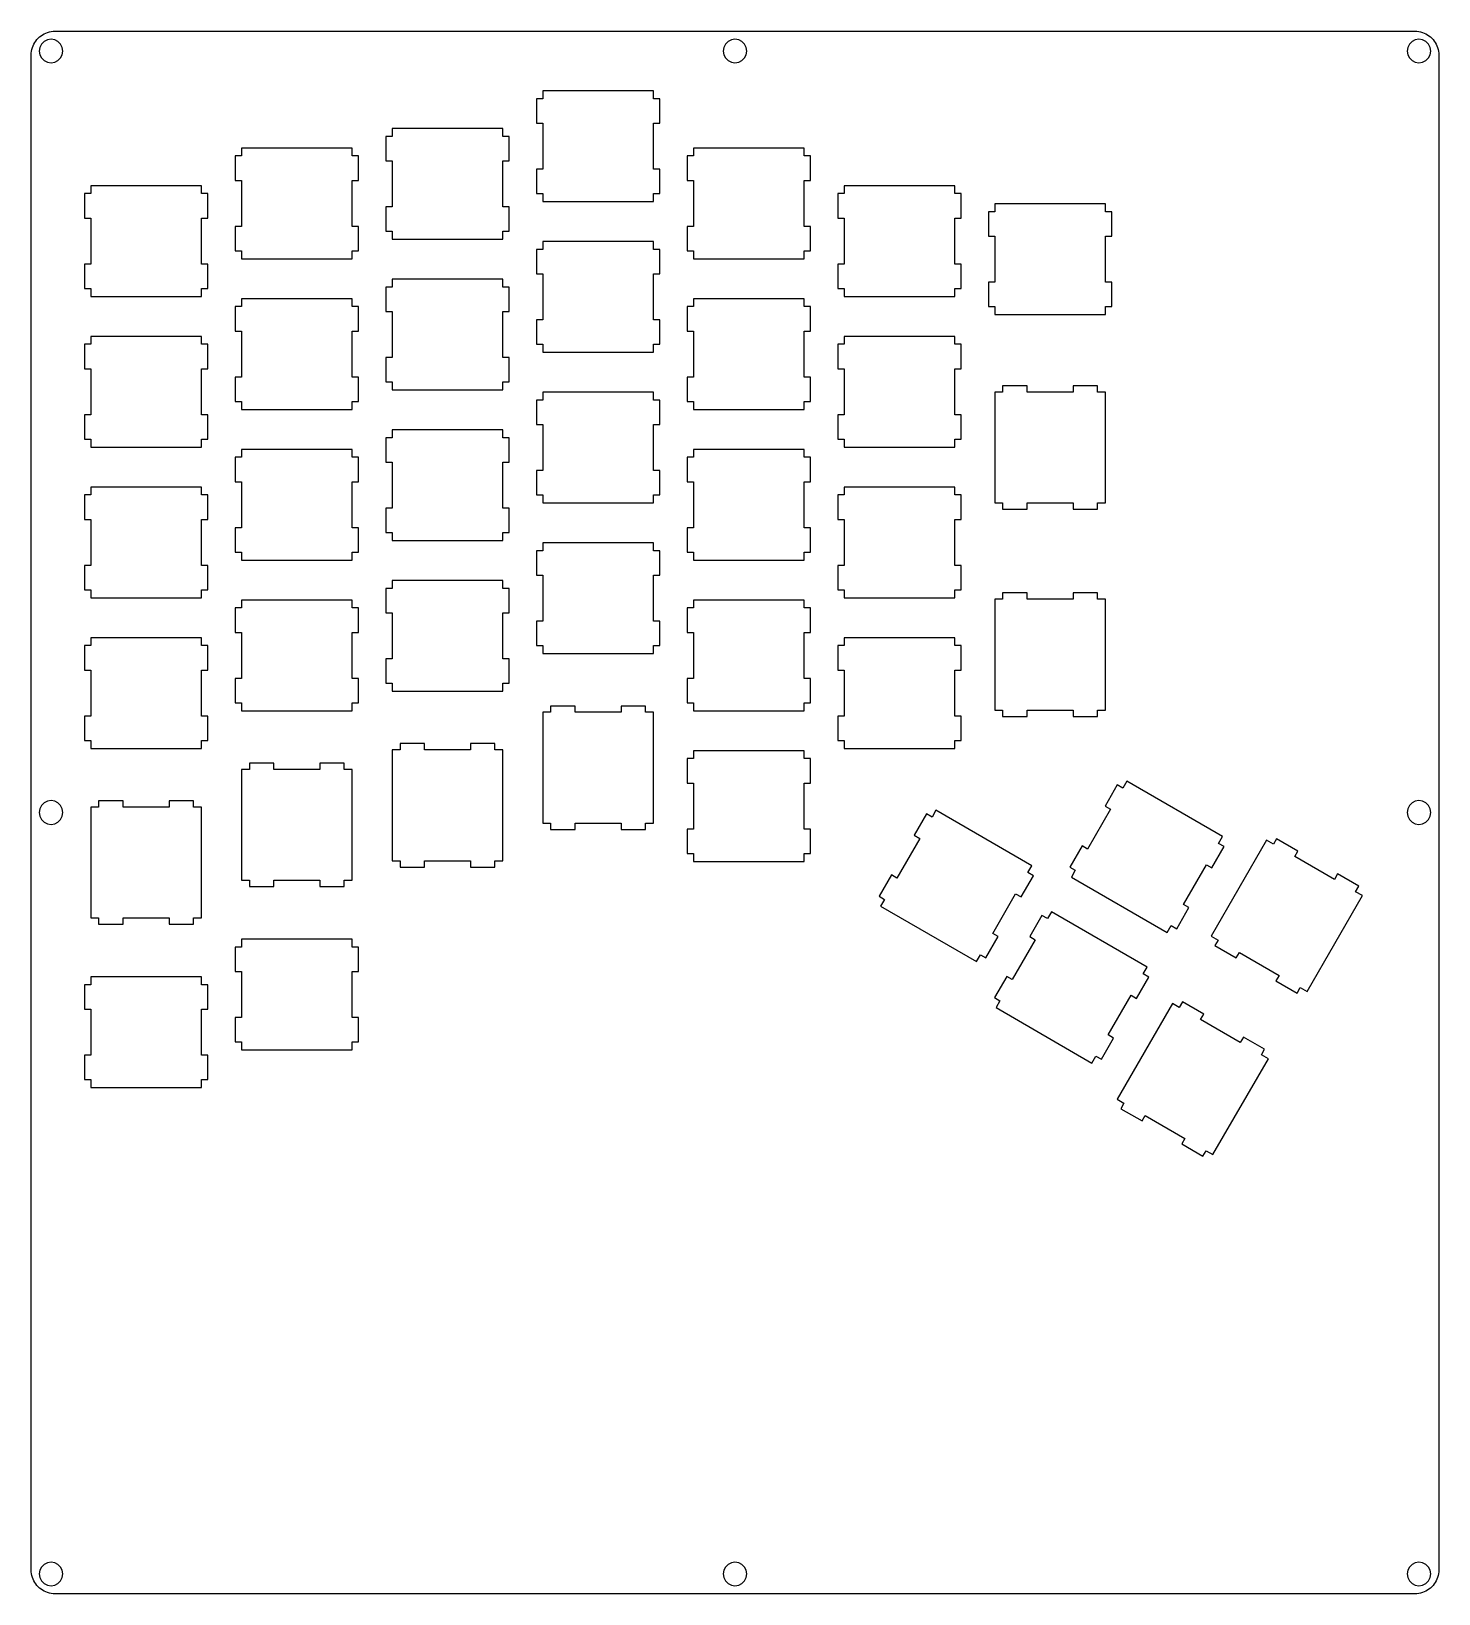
# Model space of a CAD drawing. Extents: x 0 to 178, y 0 to 198.
import ezdxf

# ---------------------------------------------------------------- set-up
doc = ezdxf.new("R2010")
doc.units = 0
doc.layers.get('0').update_dxf_attribs({"linetype": 'CONTINUOUS'})

msp = doc.modelspace()

# ---------------------------------------------------------------- linework, layer by layer
at = {"color": 0}
for p, q in [((2.16628, 197.477), (2.39365, 197.542)), ((2.39365, 197.542), (2.62516, 197.587)), ((2.62516, 197.587), (2.85943, 197.615)), ((2.85943, 197.615), (3.09507, 197.624)), ((3.09507, 197.624), (175.062, 197.623)), ((175.062, 197.623), (175.297, 197.615)), ((175.297, 197.615), (175.532, 197.587)), ((175.532, 197.587), (175.763, 197.542)), ((175.763, 197.542), (175.989, 197.477)), ((0.241157, 195.552), (0.322461, 195.772)), ((0.322461, 195.772), (0.420303, 195.986)), ((0.420303, 195.986), (0.537436, 196.191)), ((0.537436, 196.191), (0.666972, 196.388)), ((0.666972, 196.388), (0.813043, 196.573)), ((0.813043, 196.573), (0.972894, 196.745)), ((0.972894, 196.745), (1.14515, 196.905)), ((1.1672, 195.588), (1.09416, 195.125)), ((1.14515, 196.905), (1.33119, 197.051)), ((1.38079, 196.007), (1.1672, 195.588)), ((1.33119, 197.051), (1.52687, 197.182)), ((1.7129, 196.337), (1.38079, 196.007)), ((1.52687, 197.182), (1.7322, 197.299)), ((2.13045, 196.551), (1.7129, 196.337)), ((1.7322, 197.299), (1.94579, 197.396)), ((1.94579, 197.396), (2.16628, 197.477)), ((2.59485, 196.624), (2.13045, 196.551)), ((3.05787, 196.551), (2.59485, 196.624)), ((3.47541, 196.337), (3.05787, 196.551)), ((3.80753, 196.007), (3.47541, 196.337)), ((4.0211, 195.588), (3.80753, 196.007)), ((4.09416, 195.125), (4.0211, 195.588)), ((87.6515, 195.588), (87.5771, 195.125)), ((87.8649, 196.007), (87.6515, 195.588)), ((88.1973, 196.337), (87.8649, 196.007)), ((88.6146, 196.551), (88.1973, 196.337)), ((89.0778, 196.624), (88.6146, 196.551)), ((89.5421, 196.551), (89.0778, 196.624)), ((89.9597, 196.337), (89.5421, 196.551)), ((90.2917, 196.007), (89.9597, 196.337)), ((90.5055, 195.588), (90.2917, 196.007)), ((90.5771, 195.125), (90.5055, 195.588)), ((174.136, 195.588), (174.061, 195.125)), ((174.349, 196.007), (174.136, 195.588)), ((174.68, 196.337), (174.349, 196.007)), ((175.099, 196.551), (174.68, 196.337)), ((175.562, 196.624), (175.099, 196.551)), ((176.025, 196.551), (175.562, 196.624)), ((175.989, 197.477), (176.211, 197.396)), ((176.444, 196.337), (176.025, 196.551)), ((176.211, 197.396), (176.423, 197.299)), ((176.423, 197.299), (176.63, 197.182)), ((176.776, 196.007), (176.444, 196.337)), ((176.63, 197.182), (176.826, 197.051)), ((176.988, 195.588), (176.776, 196.007)), ((176.826, 197.051), (177.01, 196.905)), ((177.061, 195.125), (176.988, 195.588)), ((177.01, 196.905), (177.184, 196.745)), ((177.184, 196.745), (177.344, 196.573)), ((177.344, 196.573), (177.49, 196.388)), ((177.49, 196.388), (177.619, 196.191)), ((177.619, 196.191), (177.735, 195.986)), ((177.735, 195.986), (177.833, 195.772)), ((177.833, 195.772), (177.916, 195.552)), ((0.093707, 3.08267), (0.095085, 194.624)), ((0.095085, 194.624), (0.103353, 194.86)), ((0.103353, 194.86), (0.130914, 195.094)), ((0.130914, 195.094), (0.176389, 195.325)), ((0.176389, 195.325), (0.241157, 195.552)), ((1.09416, 195.125), (1.1672, 194.66)), ((1.1672, 194.66), (1.38079, 194.243)), ((1.38079, 194.243), (1.7129, 193.911)), ((1.7129, 193.911), (2.13045, 193.698)), ((2.13045, 193.698), (2.59485, 193.625)), ((2.59485, 193.625), (3.05787, 193.698)), ((3.05787, 193.698), (3.47541, 193.911)), ((3.47541, 193.911), (3.80753, 194.243)), ((3.80753, 194.243), (4.0211, 194.66)), ((4.0211, 194.66), (4.09416, 195.125)), ((87.5771, 195.125), (87.6515, 194.66)), ((87.6515, 194.66), (87.8649, 194.243)), ((87.8649, 194.243), (88.1973, 193.911)), ((88.1973, 193.911), (88.6146, 193.698)), ((88.6146, 193.698), (89.0778, 193.625)), ((89.0778, 193.625), (89.5421, 193.698)), ((89.5421, 193.698), (89.9597, 193.911)), ((89.9597, 193.911), (90.2917, 194.243)), ((90.2917, 194.243), (90.5055, 194.66)), ((90.5055, 194.66), (90.5771, 195.125)), ((174.061, 195.125), (174.136, 194.66)), ((174.136, 194.66), (174.349, 194.243)), ((174.349, 194.243), (174.68, 193.911)), ((174.68, 193.911), (175.099, 193.698)), ((175.099, 193.698), (175.562, 193.625)), ((175.562, 193.625), (176.025, 193.698)), ((176.025, 193.698), (176.444, 193.911)), ((176.444, 193.911), (176.776, 194.243)), ((176.776, 194.243), (176.988, 194.66)), ((176.988, 194.66), (177.061, 195.125)), ((177.916, 195.552), (177.979, 195.325)), ((177.979, 195.325), (178.026, 195.094)), ((178.026, 195.094), (178.052, 194.86)), ((178.052, 194.86), (178.062, 194.624)), ((178.062, 194.624), (178.062, 3.08267)), ((64.7693, 190.099), (64.7693, 189.1)), ((78.77, 190.099), (64.7693, 190.099)), ((78.77, 189.1), (78.77, 190.099)), ((64.7693, 189.1), (63.9699, 189.1)), ((63.9699, 189.1), (63.9699, 185.998)), ((79.5694, 189.1), (78.77, 189.1)), ((79.5694, 185.998), (79.5694, 189.1)), ((63.9699, 185.998), (64.7693, 185.998)), ((64.7693, 185.998), (64.7693, 180.199)), ((78.77, 180.199), (78.77, 185.998)), ((78.77, 185.998), (79.5694, 185.998)), ((45.7193, 184.336), (44.9199, 184.336)), ((44.9199, 184.336), (44.9199, 181.237)), ((45.7193, 185.336), (45.7193, 184.336)), ((59.72, 185.336), (45.7193, 185.336)), ((59.72, 184.336), (59.72, 185.336)), ((60.5194, 184.336), (59.72, 184.336)), ((60.5194, 181.237), (60.5194, 184.336)), ((26.6692, 181.86), (25.8699, 181.86)), ((25.8699, 181.86), (25.8699, 178.759)), ((26.6692, 182.859), (26.6692, 181.86)), ((40.67, 182.859), (26.6692, 182.859)), ((40.67, 181.86), (40.67, 182.859)), ((41.4694, 181.86), (40.67, 181.86)), ((41.4694, 178.759), (41.4694, 181.86)), ((83.8193, 181.86), (83.0199, 181.86)), ((83.0199, 181.86), (83.0199, 178.759)), ((83.8193, 182.859), (83.8193, 181.86)), ((97.82, 182.859), (83.8193, 182.859)), ((97.82, 181.86), (97.82, 182.859)), ((98.6194, 181.86), (97.82, 181.86)), ((98.6194, 178.759), (98.6194, 181.86)), ((44.9199, 181.237), (45.7193, 181.237)), ((45.7193, 181.237), (45.7193, 175.437)), ((59.72, 175.437), (59.72, 181.237)), ((59.72, 181.237), (60.5194, 181.237)), ((64.7693, 180.199), (63.9699, 180.199)), ((63.9699, 180.199), (63.9699, 177.099)), ((79.5694, 180.199), (78.77, 180.199)), ((79.5694, 177.099), (79.5694, 180.199)), ((7.61919, 178.098), (7.61919, 177.097)), ((21.6201, 178.098), (7.61919, 178.098)), ((21.6201, 177.097), (21.6201, 178.098)), ((25.8699, 178.759), (26.6692, 178.759)), ((26.6692, 178.759), (26.6692, 172.96)), ((40.67, 172.96), (40.67, 178.759)), ((40.67, 178.759), (41.4694, 178.759)), ((83.0199, 178.759), (83.8193, 178.759)), ((83.8193, 178.759), (83.8193, 172.96)), ((97.82, 172.96), (97.82, 178.759)), ((97.82, 178.759), (98.6194, 178.759)), ((102.869, 178.098), (102.869, 177.097)), ((116.87, 178.098), (102.869, 178.098)), ((116.87, 177.097), (116.87, 178.098)), ((7.61919, 177.097), (6.81852, 177.097)), ((6.81852, 177.097), (6.81852, 174)), ((22.4193, 177.097), (21.6201, 177.097)), ((22.4193, 174), (22.4193, 177.097)), ((63.9699, 177.099), (64.7693, 177.099)), ((64.7693, 177.099), (64.7693, 176.098)), ((64.7693, 176.098), (78.77, 176.098)), ((78.77, 176.098), (78.77, 177.099)), ((78.77, 177.099), (79.5694, 177.099)), ((102.869, 177.097), (102.07, 177.097)), ((102.07, 177.097), (102.07, 174)), ((117.669, 177.097), (116.87, 177.097)), ((117.669, 174), (117.669, 177.097)), ((6.81852, 174), (7.61919, 174)), ((7.61919, 174), (7.61919, 168.198)), ((21.6201, 168.198), (21.6201, 174)), ((21.6201, 174), (22.4193, 174)), ((45.7193, 175.437), (44.9199, 175.437)), ((44.9199, 175.437), (44.9199, 172.336)), ((60.5194, 175.437), (59.72, 175.437)), ((60.5194, 172.336), (60.5194, 175.437)), ((102.07, 174), (102.869, 174)), ((102.869, 174), (102.869, 168.198)), ((116.87, 168.198), (116.87, 174)), ((116.87, 174), (117.669, 174)), ((121.919, 174.811), (121.12, 174.811)), ((121.12, 174.811), (121.12, 171.712)), ((121.919, 175.811), (121.919, 174.811)), ((135.92, 175.811), (121.919, 175.811)), ((135.92, 174.811), (135.92, 175.811)), ((136.719, 174.811), (135.92, 174.811)), ((136.719, 171.712), (136.719, 174.811)), ((26.6692, 172.96), (25.8699, 172.96)), ((25.8699, 172.96), (25.8699, 169.861)), ((41.4694, 172.96), (40.67, 172.96)), ((41.4694, 169.861), (41.4694, 172.96)), ((44.9199, 172.336), (45.7193, 172.336)), ((45.7193, 172.336), (45.7193, 171.337)), ((59.72, 171.337), (59.72, 172.336)), ((59.72, 172.336), (60.5194, 172.336)), ((83.8193, 172.96), (83.0199, 172.96)), ((83.0199, 172.96), (83.0199, 169.861)), ((98.6194, 172.96), (97.82, 172.96)), ((98.6194, 169.861), (98.6194, 172.96)), ((45.7193, 171.337), (59.72, 171.337)), ((64.7693, 170.048), (63.9699, 170.048)), ((63.9699, 170.048), (63.9699, 166.948)), ((64.7693, 171.049), (64.7693, 170.048)), ((78.77, 171.049), (64.7693, 171.049)), ((78.77, 170.048), (78.77, 171.049)), ((79.5694, 170.048), (78.77, 170.048)), ((79.5694, 166.948), (79.5694, 170.048)), ((121.12, 171.712), (121.919, 171.712)), ((121.919, 171.712), (121.919, 165.912)), ((135.92, 165.912), (135.92, 171.712)), ((135.92, 171.712), (136.719, 171.712)), ((7.61919, 168.198), (6.81852, 168.198)), ((6.81852, 168.198), (6.81852, 165.097)), ((22.4193, 168.198), (21.6201, 168.198)), ((22.4193, 165.097), (22.4193, 168.198)), ((25.8699, 169.861), (26.6692, 169.861)), ((26.6692, 169.861), (26.6692, 168.861)), ((26.6692, 168.861), (40.67, 168.861)), ((40.67, 168.861), (40.67, 169.861)), ((40.67, 169.861), (41.4694, 169.861)), ((83.0199, 169.861), (83.8193, 169.861)), ((83.8193, 169.861), (83.8193, 168.861)), ((83.8193, 168.861), (97.82, 168.861)), ((97.82, 168.861), (97.82, 169.861)), ((97.82, 169.861), (98.6194, 169.861)), ((102.869, 168.198), (102.07, 168.198)), ((102.07, 168.198), (102.07, 165.097)), ((117.669, 168.198), (116.87, 168.198)), ((117.669, 165.097), (117.669, 168.198)), ((45.7193, 166.286), (45.7193, 165.286)), ((59.72, 166.286), (45.7193, 166.286)), ((59.72, 165.286), (59.72, 166.286)), ((63.9699, 166.948), (64.7693, 166.948)), ((64.7693, 166.948), (64.7693, 161.148)), ((78.77, 161.148), (78.77, 166.948)), ((78.77, 166.948), (79.5694, 166.948)), ((6.81852, 165.097), (7.61919, 165.097)), ((7.61919, 165.097), (7.61919, 164.097)), ((7.61919, 164.097), (21.6201, 164.097)), ((21.6201, 164.097), (21.6201, 165.097)), ((21.6201, 165.097), (22.4193, 165.097)), ((45.7193, 165.286), (44.9199, 165.286)), ((44.9199, 165.286), (44.9199, 162.187)), ((60.5194, 165.286), (59.72, 165.286)), ((60.5194, 162.187), (60.5194, 165.286)), ((102.07, 165.097), (102.869, 165.097)), ((102.869, 165.097), (102.869, 164.097)), ((102.869, 164.097), (116.87, 164.097)), ((116.87, 164.097), (116.87, 165.097)), ((116.87, 165.097), (117.669, 165.097)), ((121.919, 165.912), (121.12, 165.912)), ((121.12, 165.912), (121.12, 162.811)), ((136.719, 165.912), (135.92, 165.912)), ((136.719, 162.811), (136.719, 165.912)), ((26.6692, 162.81), (25.8699, 162.81)), ((25.8699, 162.81), (25.8699, 159.709)), ((26.6692, 163.809), (26.6692, 162.81)), ((40.67, 163.809), (26.6692, 163.809)), ((40.67, 162.81), (40.67, 163.809)), ((41.4694, 162.81), (40.67, 162.81)), ((41.4694, 159.709), (41.4694, 162.81)), ((44.9199, 162.187), (45.7193, 162.187)), ((45.7193, 162.187), (45.7193, 156.387)), ((59.72, 156.387), (59.72, 162.187)), ((59.72, 162.187), (60.5194, 162.187)), ((83.8193, 162.81), (83.0199, 162.81)), ((83.0199, 162.81), (83.0199, 159.709)), ((83.8193, 163.809), (83.8193, 162.81)), ((97.82, 163.809), (83.8193, 163.809)), ((97.82, 162.81), (97.82, 163.809)), ((98.6194, 162.81), (97.82, 162.81)), ((98.6194, 159.709), (98.6194, 162.81)), ((121.12, 162.811), (121.919, 162.811)), ((121.919, 162.811), (121.919, 161.812)), ((135.92, 161.812), (135.92, 162.811)), ((135.92, 162.811), (136.719, 162.811)), ((64.7693, 161.148), (63.9699, 161.148)), ((63.9699, 161.148), (63.9699, 158.049)), ((79.5694, 161.148), (78.77, 161.148)), ((79.5694, 158.049), (79.5694, 161.148)), ((121.919, 161.812), (135.92, 161.812)), ((7.61919, 158.047), (6.81852, 158.047)), ((6.81852, 158.047), (6.81852, 154.95)), ((7.61919, 159.048), (7.61919, 158.047)), ((21.6201, 159.048), (7.61919, 159.048)), ((21.6201, 158.047), (21.6201, 159.048)), ((22.4193, 158.047), (21.6201, 158.047)), ((22.4193, 154.95), (22.4193, 158.047)), ((25.8699, 159.709), (26.6692, 159.709)), ((26.6692, 159.709), (26.6692, 153.909)), ((40.67, 153.909), (40.67, 159.709)), ((40.67, 159.709), (41.4694, 159.709)), ((63.9699, 158.049), (64.7693, 158.049)), ((64.7693, 158.049), (64.7693, 157.048)), ((78.77, 157.048), (78.77, 158.049)), ((78.77, 158.049), (79.5694, 158.049)), ((83.0199, 159.709), (83.8193, 159.709)), ((83.8193, 159.709), (83.8193, 153.909)), ((97.82, 153.909), (97.82, 159.709)), ((97.82, 159.709), (98.6194, 159.709)), ((102.869, 158.047), (102.07, 158.047)), ((102.07, 158.047), (102.07, 154.95)), ((102.869, 159.048), (102.869, 158.047)), ((116.87, 159.048), (102.869, 159.048)), ((116.87, 158.047), (116.87, 159.048)), ((117.669, 158.047), (116.87, 158.047)), ((117.669, 154.95), (117.669, 158.047)), ((45.7193, 156.387), (44.9199, 156.387)), ((44.9199, 156.387), (44.9199, 153.286)), ((60.5194, 156.387), (59.72, 156.387)), ((60.5194, 153.286), (60.5194, 156.387)), ((64.7693, 157.048), (78.77, 157.048)), ((6.81852, 154.95), (7.61919, 154.95)), ((7.61919, 154.95), (7.61919, 149.148)), ((21.6201, 149.148), (21.6201, 154.95)), ((21.6201, 154.95), (22.4193, 154.95)), ((102.07, 154.95), (102.869, 154.95)), ((102.869, 154.95), (102.869, 149.148)), ((116.87, 149.148), (116.87, 154.95)), ((116.87, 154.95), (117.669, 154.95)), ((26.6692, 153.909), (25.8699, 153.909)), ((25.8699, 153.909), (25.8699, 150.81)), ((41.4694, 153.909), (40.67, 153.909)), ((41.4694, 150.81), (41.4694, 153.909)), ((44.9199, 153.286), (45.7193, 153.286)), ((45.7193, 153.286), (45.7193, 152.287)), ((45.7193, 152.287), (59.72, 152.287)), ((59.72, 152.287), (59.72, 153.286)), ((59.72, 153.286), (60.5194, 153.286)), ((83.8193, 153.909), (83.0199, 153.909)), ((83.0199, 153.909), (83.0199, 150.81)), ((98.6194, 153.909), (97.82, 153.909)), ((98.6194, 150.81), (98.6194, 153.909)), ((122.92, 152.798), (122.92, 151.999)), ((126.02, 152.798), (122.92, 152.798)), ((126.02, 151.999), (126.02, 152.798)), ((134.92, 152.798), (131.82, 152.798)), ((131.82, 152.798), (131.82, 151.999)), ((134.92, 151.999), (134.92, 152.798)), ((25.8699, 150.81), (26.6692, 150.81)), ((26.6692, 150.81), (26.6692, 149.809)), ((40.67, 149.809), (40.67, 150.81)), ((40.67, 150.81), (41.4694, 150.81)), ((64.7693, 150.998), (63.9699, 150.998)), ((63.9699, 150.998), (63.9699, 147.898)), ((64.7693, 151.999), (64.7693, 150.998)), ((78.77, 151.999), (64.7693, 151.999)), ((78.77, 150.998), (78.77, 151.999)), ((79.5694, 150.998), (78.77, 150.998)), ((79.5694, 147.898), (79.5694, 150.998)), ((83.0199, 150.81), (83.8193, 150.81)), ((83.8193, 150.81), (83.8193, 149.809)), ((97.82, 149.809), (97.82, 150.81)), ((97.82, 150.81), (98.6194, 150.81)), ((122.92, 151.999), (121.919, 151.999)), ((121.919, 151.999), (121.919, 137.998)), ((131.82, 151.999), (126.02, 151.999)), ((135.92, 151.999), (134.92, 151.999)), ((135.92, 137.998), (135.92, 151.999)), ((7.61919, 149.148), (6.81852, 149.148)), ((6.81852, 149.148), (6.81852, 146.047)), ((22.4193, 149.148), (21.6201, 149.148)), ((22.4193, 146.047), (22.4193, 149.148)), ((26.6692, 149.809), (40.67, 149.809)), ((83.8193, 149.809), (97.82, 149.809)), ((102.869, 149.148), (102.07, 149.148)), ((102.07, 149.148), (102.07, 146.047)), ((117.669, 149.148), (116.87, 149.148)), ((117.669, 146.047), (117.669, 149.148)), ((45.7193, 146.236), (44.9199, 146.236)), ((44.9199, 146.236), (44.9199, 143.137)), ((45.7193, 147.236), (45.7193, 146.236)), ((59.72, 147.236), (45.7193, 147.236)), ((59.72, 146.236), (59.72, 147.236)), ((60.5194, 146.236), (59.72, 146.236)), ((60.5194, 143.137), (60.5194, 146.236)), ((63.9699, 147.898), (64.7693, 147.898)), ((64.7693, 147.898), (64.7693, 142.098)), ((78.77, 142.098), (78.77, 147.898)), ((78.77, 147.898), (79.5694, 147.898)), ((6.81852, 146.047), (7.61919, 146.047)), ((7.61919, 146.047), (7.61919, 145.047)), ((7.61919, 145.047), (21.6201, 145.047)), ((21.6201, 145.047), (21.6201, 146.047)), ((21.6201, 146.047), (22.4193, 146.047)), ((26.6692, 144.759), (26.6692, 143.76)), ((40.67, 144.759), (26.6692, 144.759)), ((40.67, 143.76), (40.67, 144.759)), ((83.8193, 144.759), (83.8193, 143.76)), ((97.82, 144.759), (83.8193, 144.759)), ((97.82, 143.76), (97.82, 144.759)), ((102.07, 146.047), (102.869, 146.047)), ((102.869, 146.047), (102.869, 145.047)), ((102.869, 145.047), (116.87, 145.047)), ((116.87, 145.047), (116.87, 146.047)), ((116.87, 146.047), (117.669, 146.047)), ((26.6692, 143.76), (25.8699, 143.76)), ((25.8699, 143.76), (25.8699, 140.659)), ((41.4694, 143.76), (40.67, 143.76)), ((41.4694, 140.659), (41.4694, 143.76)), ((44.9199, 143.137), (45.7193, 143.137)), ((45.7193, 143.137), (45.7193, 137.337)), ((59.72, 137.337), (59.72, 143.137)), ((59.72, 143.137), (60.5194, 143.137)), ((83.8193, 143.76), (83.0199, 143.76)), ((83.0199, 143.76), (83.0199, 140.659)), ((98.6194, 143.76), (97.82, 143.76)), ((98.6194, 140.659), (98.6194, 143.76)), ((25.8699, 140.659), (26.6692, 140.659)), ((26.6692, 140.659), (26.6692, 134.859)), ((40.67, 134.859), (40.67, 140.659)), ((40.67, 140.659), (41.4694, 140.659)), ((64.7693, 142.098), (63.9699, 142.098)), ((63.9699, 142.098), (63.9699, 138.999)), ((79.5694, 142.098), (78.77, 142.098)), ((79.5694, 138.999), (79.5694, 142.098)), ((83.0199, 140.659), (83.8193, 140.659)), ((83.8193, 140.659), (83.8193, 134.859)), ((97.82, 134.859), (97.82, 140.659)), ((97.82, 140.659), (98.6194, 140.659)), ((7.61919, 138.997), (6.81852, 138.997)), ((6.81852, 138.997), (6.81852, 135.9)), ((7.61919, 139.998), (7.61919, 138.997)), ((21.6201, 139.998), (7.61919, 139.998)), ((21.6201, 138.997), (21.6201, 139.998)), ((22.4193, 138.997), (21.6201, 138.997)), ((22.4193, 135.9), (22.4193, 138.997)), ((63.9699, 138.999), (64.7693, 138.999)), ((64.7693, 138.999), (64.7693, 137.998)), ((78.77, 137.998), (78.77, 138.999)), ((78.77, 138.999), (79.5694, 138.999)), ((102.869, 138.997), (102.07, 138.997)), ((102.07, 138.997), (102.07, 135.9)), ((102.869, 139.998), (102.869, 138.997)), ((116.87, 139.998), (102.869, 139.998)), ((116.87, 138.997), (116.87, 139.998)), ((117.669, 138.997), (116.87, 138.997)), ((117.669, 135.9), (117.669, 138.997)), ((45.7193, 137.337), (44.9199, 137.337)), ((44.9199, 137.337), (44.9199, 134.236)), ((60.5194, 137.337), (59.72, 137.337)), ((60.5194, 134.236), (60.5194, 137.337)), ((64.7693, 137.998), (78.77, 137.998)), ((121.919, 137.998), (122.92, 137.998)), ((122.92, 137.998), (122.92, 137.199)), ((122.92, 137.199), (126.02, 137.199)), ((126.02, 137.199), (126.02, 137.998)), ((126.02, 137.998), (131.82, 137.998)), ((131.82, 137.998), (131.82, 137.199)), ((131.82, 137.199), (134.92, 137.199)), ((134.92, 137.199), (134.92, 137.998)), ((134.92, 137.998), (135.92, 137.998)), ((6.81852, 135.9), (7.61919, 135.9)), ((7.61919, 135.9), (7.61919, 130.098)), ((21.6201, 130.098), (21.6201, 135.9)), ((21.6201, 135.9), (22.4193, 135.9)), ((26.6692, 134.859), (25.8699, 134.859)), ((25.8699, 134.859), (25.8699, 131.76)), ((41.4694, 134.859), (40.67, 134.859)), ((41.4694, 131.76), (41.4694, 134.859)), ((83.8193, 134.859), (83.0199, 134.859)), ((83.0199, 134.859), (83.0199, 131.76)), ((98.6194, 134.859), (97.82, 134.859)), ((98.6194, 131.76), (98.6194, 134.859)), ((102.07, 135.9), (102.869, 135.9)), ((102.869, 135.9), (102.869, 130.098)), ((116.87, 130.098), (116.87, 135.9)), ((116.87, 135.9), (117.669, 135.9)), ((44.9199, 134.236), (45.7193, 134.236)), ((45.7193, 134.236), (45.7193, 133.237)), ((45.7193, 133.237), (59.72, 133.237)), ((59.72, 133.237), (59.72, 134.236)), ((59.72, 134.236), (60.5194, 134.236)), ((64.7693, 132.949), (64.7693, 131.948)), ((78.77, 132.949), (64.7693, 132.949)), ((78.77, 131.948), (78.77, 132.949)), ((25.8699, 131.76), (26.6692, 131.76)), ((26.6692, 131.76), (26.6692, 130.759)), ((26.6692, 130.759), (40.67, 130.759)), ((40.67, 130.759), (40.67, 131.76)), ((40.67, 131.76), (41.4694, 131.76)), ((64.7693, 131.948), (63.9699, 131.948)), ((63.9699, 131.948), (63.9699, 128.848)), ((79.5694, 131.948), (78.77, 131.948)), ((79.5694, 128.848), (79.5694, 131.948)), ((83.0199, 131.76), (83.8193, 131.76)), ((83.8193, 131.76), (83.8193, 130.759)), ((83.8193, 130.759), (97.82, 130.759)), ((97.82, 130.759), (97.82, 131.76)), ((97.82, 131.76), (98.6194, 131.76)), ((7.61919, 130.098), (6.81852, 130.098)), ((6.81852, 130.098), (6.81852, 126.997)), ((22.4193, 130.098), (21.6201, 130.098)), ((22.4193, 126.997), (22.4193, 130.098)), ((63.9699, 128.848), (64.7693, 128.848)), ((64.7693, 128.848), (64.7693, 123.048)), ((78.77, 123.048), (78.77, 128.848)), ((78.77, 128.848), (79.5694, 128.848)), ((102.869, 130.098), (102.07, 130.098)), ((102.07, 130.098), (102.07, 126.997)), ((117.669, 130.098), (116.87, 130.098)), ((117.669, 126.997), (117.669, 130.098)), ((6.81852, 126.997), (7.61919, 126.997)), ((7.61919, 126.997), (7.61919, 125.997)), ((21.6201, 125.997), (21.6201, 126.997)), ((21.6201, 126.997), (22.4193, 126.997)), ((45.7193, 127.186), (44.9199, 127.186)), ((44.9199, 127.186), (44.9199, 124.087)), ((45.7193, 128.186), (45.7193, 127.186)), ((59.72, 128.186), (45.7193, 128.186)), ((59.72, 127.186), (59.72, 128.186)), ((60.5194, 127.186), (59.72, 127.186)), ((60.5194, 124.087), (60.5194, 127.186)), ((102.07, 126.997), (102.869, 126.997)), ((102.869, 126.997), (102.869, 125.997)), ((116.87, 125.997), (116.87, 126.997)), ((116.87, 126.997), (117.669, 126.997)), ((122.92, 126.606), (122.92, 125.805)), ((126.02, 126.606), (122.92, 126.606)), ((126.02, 125.805), (126.02, 126.606)), ((134.92, 126.606), (131.82, 126.606)), ((131.82, 126.606), (131.82, 125.805)), ((134.92, 125.805), (134.92, 126.606)), ((7.61919, 125.997), (21.6201, 125.997)), ((26.6692, 124.71), (25.8699, 124.71)), ((25.8699, 124.71), (25.8699, 121.609)), ((26.6692, 125.709), (26.6692, 124.71)), ((40.67, 125.709), (26.6692, 125.709)), ((40.67, 124.71), (40.67, 125.709)), ((41.4694, 124.71), (40.67, 124.71)), ((41.4694, 121.609), (41.4694, 124.71)), ((83.8193, 124.71), (83.0199, 124.71)), ((83.0199, 124.71), (83.0199, 121.609)), ((83.8193, 125.709), (83.8193, 124.71)), ((97.82, 125.709), (83.8193, 125.709)), ((97.82, 124.71), (97.82, 125.709)), ((98.6194, 124.71), (97.82, 124.71)), ((98.6194, 121.609), (98.6194, 124.71)), ((102.869, 125.997), (116.87, 125.997)), ((122.92, 125.805), (121.919, 125.805)), ((121.919, 125.805), (121.919, 111.806)), ((131.82, 125.805), (126.02, 125.805)), ((135.92, 125.805), (134.92, 125.805)), ((135.92, 111.806), (135.92, 125.805)), ((44.9199, 124.087), (45.7193, 124.087)), ((45.7193, 124.087), (45.7193, 118.287)), ((59.72, 118.287), (59.72, 124.087)), ((59.72, 124.087), (60.5194, 124.087)), ((64.7693, 123.048), (63.9699, 123.048)), ((63.9699, 123.048), (63.9699, 119.949)), ((79.5694, 123.048), (78.77, 123.048)), ((79.5694, 119.949), (79.5694, 123.048)), ((7.61919, 120.948), (7.61919, 119.947)), ((21.6201, 120.948), (7.61919, 120.948)), ((21.6201, 119.947), (21.6201, 120.948)), ((25.8699, 121.609), (26.6692, 121.609)), ((26.6692, 121.609), (26.6692, 115.809)), ((40.67, 115.809), (40.67, 121.609)), ((40.67, 121.609), (41.4694, 121.609)), ((83.0199, 121.609), (83.8193, 121.609)), ((83.8193, 121.609), (83.8193, 115.809)), ((97.82, 115.809), (97.82, 121.609)), ((97.82, 121.609), (98.6194, 121.609)), ((102.869, 120.948), (102.869, 119.947)), ((116.87, 120.948), (102.869, 120.948)), ((116.87, 119.947), (116.87, 120.948)), ((7.61919, 119.947), (6.81852, 119.947)), ((6.81852, 119.947), (6.81852, 116.85)), ((22.4193, 119.947), (21.6201, 119.947)), ((22.4193, 116.85), (22.4193, 119.947)), ((63.9699, 119.949), (64.7693, 119.949)), ((64.7693, 119.949), (64.7693, 118.948)), ((64.7693, 118.948), (78.77, 118.948)), ((78.77, 118.948), (78.77, 119.949)), ((78.77, 119.949), (79.5694, 119.949)), ((102.869, 119.947), (102.07, 119.947)), ((102.07, 119.947), (102.07, 116.85)), ((117.669, 119.947), (116.87, 119.947)), ((117.669, 116.85), (117.669, 119.947)), ((6.81852, 116.85), (7.61919, 116.85)), ((7.61919, 116.85), (7.61919, 111.048)), ((21.6201, 111.048), (21.6201, 116.85)), ((21.6201, 116.85), (22.4193, 116.85)), ((45.7193, 118.287), (44.9199, 118.287)), ((44.9199, 118.287), (44.9199, 115.186)), ((60.5194, 118.287), (59.72, 118.287)), ((60.5194, 115.186), (60.5194, 118.287)), ((102.07, 116.85), (102.869, 116.85)), ((102.869, 116.85), (102.869, 111.048)), ((116.87, 111.048), (116.87, 116.85)), ((116.87, 116.85), (117.669, 116.85)), ((26.6692, 115.809), (25.8699, 115.809)), ((25.8699, 115.809), (25.8699, 112.71)), ((41.4694, 115.809), (40.67, 115.809)), ((41.4694, 112.71), (41.4694, 115.809)), ((44.9199, 115.186), (45.7193, 115.186)), ((45.7193, 115.186), (45.7193, 114.187)), ((59.72, 114.187), (59.72, 115.186)), ((59.72, 115.186), (60.5194, 115.186)), ((83.8193, 115.809), (83.0199, 115.809)), ((83.0199, 115.809), (83.0199, 112.71)), ((98.6194, 115.809), (97.82, 115.809)), ((98.6194, 112.71), (98.6194, 115.809)), ((25.8699, 112.71), (26.6692, 112.71)), ((26.6692, 112.71), (26.6692, 111.709)), ((40.67, 111.709), (40.67, 112.71)), ((40.67, 112.71), (41.4694, 112.71)), ((45.7193, 114.187), (59.72, 114.187)), ((83.0199, 112.71), (83.8193, 112.71)), ((83.8193, 112.71), (83.8193, 111.709)), ((97.82, 111.709), (97.82, 112.71)), ((97.82, 112.71), (98.6194, 112.71)), ((7.61919, 111.048), (6.81852, 111.048)), ((6.81852, 111.048), (6.81852, 107.947)), ((22.4193, 111.048), (21.6201, 111.048)), ((22.4193, 107.947), (22.4193, 111.048)), ((26.6692, 111.709), (40.67, 111.709)), ((65.7698, 111.518), (64.7693, 111.518)), ((64.7693, 111.518), (64.7693, 97.5169)), ((65.7698, 112.317), (65.7698, 111.518)), ((68.8703, 112.317), (65.7698, 112.317)), ((68.8703, 111.518), (68.8703, 112.317)), ((74.6704, 111.518), (68.8703, 111.518)), ((77.7695, 112.317), (74.6704, 112.317)), ((74.6704, 112.317), (74.6704, 111.518)), ((77.7695, 111.518), (77.7695, 112.317)), ((78.77, 111.518), (77.7695, 111.518)), ((78.77, 97.5169), (78.77, 111.518)), ((83.8193, 111.709), (97.82, 111.709)), ((102.869, 111.048), (102.07, 111.048)), ((102.07, 111.048), (102.07, 107.947)), ((117.669, 111.048), (116.87, 111.048)), ((117.669, 107.947), (117.669, 111.048)), ((121.919, 111.806), (122.92, 111.806)), ((122.92, 111.806), (122.92, 111.005)), ((122.92, 111.005), (126.02, 111.005)), ((126.02, 111.005), (126.02, 111.806)), ((126.02, 111.806), (131.82, 111.806)), ((131.82, 111.806), (131.82, 111.005)), ((131.82, 111.005), (134.92, 111.005)), ((134.92, 111.005), (134.92, 111.806)), ((134.92, 111.806), (135.92, 111.806)), ((6.81852, 107.947), (7.61919, 107.947)), ((7.61919, 107.947), (7.61919, 106.947)), ((7.61919, 106.947), (21.6201, 106.947)), ((21.6201, 106.947), (21.6201, 107.947)), ((21.6201, 107.947), (22.4193, 107.947)), ((46.7198, 106.755), (45.7193, 106.755)), ((45.7193, 106.755), (45.7193, 92.7559)), ((46.7198, 107.556), (46.7198, 106.755)), ((49.8203, 107.556), (46.7198, 107.556)), ((49.8203, 106.755), (49.8203, 107.556)), ((55.6204, 106.755), (49.8203, 106.755)), ((58.7195, 107.556), (55.6204, 107.556)), ((55.6204, 107.556), (55.6204, 106.755)), ((58.7195, 106.755), (58.7195, 107.556)), ((59.72, 106.755), (58.7195, 106.755)), ((59.72, 92.7559), (59.72, 106.755)), ((102.07, 107.947), (102.869, 107.947)), ((102.869, 107.947), (102.869, 106.947)), ((102.869, 106.947), (116.87, 106.947)), ((116.87, 106.947), (116.87, 107.947)), ((116.87, 107.947), (117.669, 107.947)), ((27.6696, 105.078), (27.6696, 104.279)), ((30.7702, 105.078), (27.6696, 105.078)), ((30.7702, 104.279), (30.7702, 105.078)), ((39.6695, 105.078), (36.5704, 105.078)), ((36.5704, 105.078), (36.5704, 104.279)), ((39.6695, 104.279), (39.6695, 105.078)), ((83.8193, 105.66), (83.0199, 105.66)), ((83.0199, 105.66), (83.0199, 102.559)), ((83.8193, 106.659), (83.8193, 105.66)), ((97.82, 106.659), (83.8193, 106.659)), ((97.82, 105.66), (97.82, 106.659)), ((98.6194, 105.66), (97.82, 105.66)), ((98.6194, 102.559), (98.6194, 105.66)), ((27.6696, 104.279), (26.6692, 104.279)), ((26.6692, 104.279), (26.6692, 90.278)), ((36.5704, 104.279), (30.7702, 104.279)), ((40.67, 104.279), (39.6695, 104.279)), ((40.67, 90.278), (40.67, 104.279)), ((138.609, 102.804), (138.108, 101.939)), ((150.732, 95.8039), (138.609, 102.804)), ((83.0199, 102.559), (83.8193, 102.559)), ((83.8193, 102.559), (83.8193, 96.7588)), ((97.82, 96.7588), (97.82, 102.559)), ((97.82, 102.559), (98.6194, 102.559)), ((137.415, 102.339), (135.866, 99.6541)), ((138.108, 101.939), (137.415, 102.339)), ((1.1672, 99.3165), (1.09416, 98.8536)), ((1.09416, 98.8536), (1.1672, 98.3904)), ((1.38079, 99.7342), (1.1672, 99.3165)), ((1.7129, 100.066), (1.38079, 99.7342)), ((2.13045, 100.28), (1.7129, 100.066)), ((2.59485, 100.353), (2.13045, 100.28)), ((3.05787, 100.28), (2.59485, 100.353)), ((3.47541, 100.066), (3.05787, 100.28)), ((3.80753, 99.7342), (3.47541, 100.066)), ((4.0211, 99.3165), (3.80753, 99.7342)), ((4.09416, 98.8536), (4.0211, 99.3165)), ((4.0211, 98.3904), (4.09416, 98.8536)), ((8.61826, 99.5165), (7.61919, 99.5165)), ((7.61919, 99.5165), (7.61919, 85.5169)), ((8.61826, 100.317), (8.61826, 99.5165)), ((11.7202, 100.317), (8.61826, 100.317)), ((11.7202, 99.5165), (11.7202, 100.317)), ((17.519, 99.5165), (11.7202, 99.5165)), ((20.6196, 100.317), (17.519, 100.317)), ((17.519, 100.317), (17.519, 99.5165)), ((20.6196, 99.5165), (20.6196, 100.317)), ((21.6201, 99.5165), (20.6196, 99.5165)), ((21.6201, 85.5169), (21.6201, 99.5165)), ((114.49, 99.132), (113.991, 98.2652)), ((126.614, 92.1314), (114.49, 99.132)), ((136.558, 99.2547), (133.659, 94.2315)), ((135.866, 99.6541), (136.558, 99.2547)), ((174.136, 99.3165), (174.061, 98.8536)), ((174.061, 98.8536), (174.136, 98.3904)), ((174.349, 99.7342), (174.136, 99.3165)), ((174.68, 100.066), (174.349, 99.7342)), ((175.099, 100.28), (174.68, 100.066)), ((175.562, 100.353), (175.099, 100.28)), ((176.025, 100.28), (175.562, 100.353)), ((176.444, 100.066), (176.025, 100.28)), ((176.776, 99.7342), (176.444, 100.066)), ((176.988, 99.3165), (176.776, 99.7342)), ((177.061, 98.8536), (176.988, 99.3165)), ((176.988, 98.3904), (177.061, 98.8536)), ((1.1672, 98.3904), (1.38079, 97.9717)), ((1.38079, 97.9717), (1.7129, 97.6394)), ((1.7129, 97.6394), (2.13045, 97.4259)), ((2.13045, 97.4259), (2.59485, 97.3529)), ((2.59485, 97.3529), (3.05787, 97.4259)), ((3.05787, 97.4259), (3.47541, 97.6394)), ((3.47541, 97.6394), (3.80753, 97.9717)), ((3.80753, 97.9717), (4.0211, 98.3904)), ((64.7693, 97.5169), (65.7698, 97.5169)), ((65.7698, 97.5169), (65.7698, 96.7176)), ((68.8703, 96.7176), (68.8703, 97.5169)), ((68.8703, 97.5169), (74.6704, 97.5169)), ((74.6704, 97.5169), (74.6704, 96.7176)), ((77.7695, 96.7176), (77.7695, 97.5169)), ((77.7695, 97.5169), (78.77, 97.5169)), ((113.298, 98.6649), (111.748, 95.9803)), ((113.991, 98.2652), (113.298, 98.6649)), ((174.136, 98.3904), (174.349, 97.9717)), ((174.349, 97.9717), (174.68, 97.6394)), ((174.68, 97.6394), (175.099, 97.4259)), ((175.099, 97.4259), (175.562, 97.3529)), ((175.562, 97.3529), (176.025, 97.4259)), ((176.025, 97.4259), (176.444, 97.6394)), ((176.444, 97.6394), (176.776, 97.9717)), ((176.776, 97.9717), (176.988, 98.3904)), ((65.7698, 96.7176), (68.8703, 96.7176)), ((74.6704, 96.7176), (77.7695, 96.7176)), ((83.8193, 96.7588), (83.0199, 96.7588)), ((83.0199, 96.7588), (83.0199, 93.6597)), ((98.6194, 96.7588), (97.82, 96.7588)), ((98.6194, 93.6597), (98.6194, 96.7588)), ((112.441, 95.582), (109.54, 90.5577)), ((111.748, 95.9803), (112.441, 95.582)), ((156.297, 95.341), (149.297, 83.2185)), ((150.232, 94.9385), (150.732, 95.8039)), ((150.925, 94.5388), (150.232, 94.9385)), ((157.163, 94.8408), (156.297, 95.341)), ((157.562, 95.534), (157.163, 94.8408)), ((160.248, 93.9849), (157.562, 95.534)), ((83.0199, 93.6597), (83.8193, 93.6597)), ((83.8193, 93.6597), (83.8193, 92.6592)), ((97.82, 92.6592), (97.82, 93.6597)), ((97.82, 93.6597), (98.6194, 93.6597)), ((132.965, 94.6312), (131.415, 91.9469)), ((133.659, 94.2315), (132.965, 94.6312)), ((149.375, 91.8531), (150.925, 94.5388)), ((159.848, 93.2917), (160.248, 93.9849)), ((164.871, 90.3923), (159.848, 93.2917)), ((45.7193, 92.7559), (46.7198, 92.7559)), ((46.7198, 92.7559), (46.7198, 91.9551)), ((46.7198, 91.9551), (49.8203, 91.9551)), ((49.8203, 91.9551), (49.8203, 92.7559)), ((49.8203, 92.7559), (55.6204, 92.7559)), ((55.6204, 92.7559), (55.6204, 91.9551)), ((55.6204, 91.9551), (58.7195, 91.9551)), ((58.7195, 91.9551), (58.7195, 92.7559)), ((58.7195, 92.7559), (59.72, 92.7559)), ((83.8193, 92.6592), (97.82, 92.6592)), ((108.847, 90.9574), (107.298, 88.2731)), ((109.54, 90.5577), (108.847, 90.9574)), ((126.115, 91.2661), (126.614, 92.1314)), ((126.807, 90.865), (126.115, 91.2661)), ((131.415, 91.9469), (132.108, 91.5458)), ((132.108, 91.5458), (131.608, 90.6805)), ((145.783, 87.2324), (148.683, 92.2528)), ((148.683, 92.2528), (149.375, 91.8531)), ((165.271, 91.0841), (164.871, 90.3923)), ((167.955, 89.5339), (165.271, 91.0841)), ((26.6692, 90.278), (27.6696, 90.278)), ((27.6696, 90.278), (27.6696, 89.4803)), ((27.6696, 89.4803), (30.7702, 89.4803)), ((30.7702, 89.4803), (30.7702, 90.278)), ((30.7702, 90.278), (36.5704, 90.278)), ((36.5704, 90.278), (36.5704, 89.4803)), ((36.5704, 89.4803), (39.6695, 89.4803)), ((39.6695, 89.4803), (39.6695, 90.278)), ((39.6695, 90.278), (40.67, 90.278)), ((125.258, 88.1807), (126.807, 90.865)), ((131.608, 90.6805), (143.732, 83.6799)), ((167.554, 88.8407), (167.955, 89.5339)), ((107.298, 88.2731), (107.991, 87.8734)), ((107.991, 87.8734), (107.491, 87.0081)), ((107.491, 87.0081), (119.615, 80.0075)), ((121.664, 83.5586), (124.565, 88.5804)), ((124.565, 88.5804), (125.258, 88.1807)), ((146.476, 86.8317), (145.783, 87.2324)), ((161.421, 76.218), (168.421, 88.3419)), ((168.421, 88.3419), (167.554, 88.8407)), ((7.61919, 85.5169), (8.61826, 85.5169)), ((8.61826, 85.5169), (8.61826, 84.7178)), ((11.7202, 84.7178), (11.7202, 85.5169)), ((11.7202, 85.5169), (17.519, 85.5169)), ((17.519, 85.5169), (17.519, 84.7178)), ((20.6196, 84.7178), (20.6196, 85.5169)), ((20.6196, 85.5169), (21.6201, 85.5169)), ((127.89, 85.8407), (126.341, 83.1564)), ((128.583, 85.4396), (127.89, 85.8407)), ((129.084, 86.3078), (128.583, 85.4396)), ((141.207, 79.3062), (129.084, 86.3078)), ((144.926, 84.1456), (146.476, 86.8317)), ((8.61826, 84.7178), (11.7202, 84.7178)), ((17.519, 84.7178), (20.6196, 84.7178)), ((120.807, 80.4732), (122.357, 83.1578)), ((122.357, 83.1578), (121.664, 83.5586)), ((126.341, 83.1564), (127.033, 82.7567)), ((143.732, 83.6799), (144.232, 84.5467)), ((144.232, 84.5467), (144.926, 84.1456)), ((149.297, 83.2185), (150.163, 82.7169)), ((26.6692, 81.8473), (25.8699, 81.8473)), ((25.8699, 81.8473), (25.8699, 78.7481)), ((26.6692, 82.8477), (26.6692, 81.8473)), ((40.67, 82.8477), (26.6692, 82.8477)), ((40.67, 81.8473), (40.67, 82.8477)), ((41.4694, 81.8473), (40.67, 81.8473)), ((41.4694, 78.7481), (41.4694, 81.8473)), ((127.033, 82.7567), (124.132, 77.7339)), ((150.163, 82.7169), (149.762, 82.0251)), ((149.762, 82.0251), (152.448, 80.4746)), ((152.448, 80.4746), (152.848, 81.1678)), ((152.848, 81.1678), (157.871, 78.2669)), ((119.615, 80.0075), (120.115, 80.8729)), ((120.115, 80.8729), (120.807, 80.4732)), ((140.707, 78.4419), (141.207, 79.3062)), ((7.61919, 77.0848), (6.81852, 77.0848)), ((6.81852, 77.0848), (6.81852, 73.9842)), ((7.61919, 78.0838), (7.61919, 77.0848)), ((21.6201, 78.0838), (7.61919, 78.0838)), ((21.6201, 77.0848), (21.6201, 78.0838)), ((22.4193, 77.0848), (21.6201, 77.0848)), ((22.4193, 73.9842), (22.4193, 77.0848)), ((25.8699, 78.7481), (26.6692, 78.7481)), ((26.6692, 78.7481), (26.6692, 72.9477)), ((40.67, 72.9477), (40.67, 78.7481)), ((40.67, 78.7481), (41.4694, 78.7481)), ((123.44, 78.1346), (121.89, 75.4489)), ((124.132, 77.7339), (123.44, 78.1346)), ((139.85, 75.3565), (141.4, 78.0411)), ((141.4, 78.0411), (140.707, 78.4419)), ((157.871, 78.2669), (157.471, 77.5751)), ((157.471, 77.5751), (160.154, 76.025)), ((121.89, 75.4489), (122.583, 75.0478)), ((136.258, 70.7334), (139.158, 75.7562)), ((139.158, 75.7562), (139.85, 75.3565)), ((160.154, 76.025), (160.555, 76.7168)), ((160.555, 76.7168), (161.421, 76.218)), ((6.81852, 73.9842), (7.61919, 73.9842)), ((7.61919, 73.9842), (7.61919, 68.1838)), ((21.6201, 68.1838), (21.6201, 73.9842)), ((21.6201, 73.9842), (22.4193, 73.9842)), ((122.583, 75.0478), (122.083, 74.1825)), ((122.083, 74.1825), (134.207, 67.1834)), ((144.391, 74.7201), (137.39, 62.5972)), ((145.256, 74.2199), (144.391, 74.7201)), ((145.657, 74.9141), (145.256, 74.2199)), ((148.34, 73.3626), (145.657, 74.9141)), ((147.941, 72.6694), (148.34, 73.3626)), ((26.6692, 72.9477), (25.8699, 72.9477)), ((25.8699, 72.9477), (25.8699, 69.8472)), ((41.4694, 72.9477), (40.67, 72.9477)), ((41.4694, 69.8472), (41.4694, 72.9477)), ((152.964, 69.7699), (147.941, 72.6694)), ((25.8699, 69.8472), (26.6692, 69.8472)), ((26.6692, 69.8472), (26.6692, 68.8467)), ((40.67, 68.8467), (40.67, 69.8472)), ((40.67, 69.8472), (41.4694, 69.8472)), ((135.401, 67.648), (136.951, 70.3337)), ((136.951, 70.3337), (136.258, 70.7334)), ((153.363, 70.4617), (152.964, 69.7699)), ((156.049, 68.913), (153.363, 70.4617)), ((7.61919, 68.1838), (6.81852, 68.1838)), ((6.81852, 68.1838), (6.81852, 65.0847)), ((22.4193, 68.1838), (21.6201, 68.1838)), ((22.4193, 65.0847), (22.4193, 68.1838)), ((26.6692, 68.8467), (40.67, 68.8467)), ((134.207, 67.1834), (134.707, 68.0501)), ((134.707, 68.0501), (135.401, 67.648)), ((149.514, 55.5957), (156.515, 67.7196)), ((155.649, 68.2198), (156.049, 68.913)), ((156.515, 67.7196), (155.649, 68.2198)), ((6.81852, 65.0847), (7.61919, 65.0847)), ((7.61919, 65.0847), (7.61919, 64.0842)), ((7.61919, 64.0842), (21.6201, 64.0842)), ((21.6201, 64.0842), (21.6201, 65.0847)), ((21.6201, 65.0847), (22.4193, 65.0847)), ((137.39, 62.5972), (138.257, 62.097)), ((138.257, 62.097), (137.856, 61.4027)), ((137.856, 61.4027), (140.541, 59.8523)), ((140.541, 59.8523), (140.94, 60.5455)), ((140.94, 60.5455), (145.963, 57.646)), ((145.963, 57.646), (145.564, 56.9528)), ((145.564, 56.9528), (148.249, 55.4027)), ((148.249, 55.4027), (148.649, 56.0959)), ((148.649, 56.0959), (149.514, 55.5957)), ((2.13045, 4.0101), (1.7129, 3.79649)), ((2.59485, 4.08174), (2.13045, 4.0101)), ((3.05787, 4.0101), (2.59485, 4.08174)), ((3.47541, 3.79649), (3.05787, 4.0101)), ((88.6146, 4.0101), (88.1973, 3.79649)), ((89.0778, 4.08174), (88.6146, 4.0101)), ((89.5421, 4.0101), (89.0778, 4.08174)), ((89.9597, 3.79649), (89.5421, 4.0101)), ((175.099, 4.0101), (174.68, 3.79649)), ((175.562, 4.08174), (175.099, 4.0101)), ((176.025, 4.0101), (175.562, 4.08174)), ((176.444, 3.79649), (176.025, 4.0101)), ((0.103353, 2.84703), (0.093707, 3.08267)), ((0.130914, 2.61276), (0.103353, 2.84703)), ((0.176389, 2.38263), (0.130914, 2.61276)), ((0.241157, 2.15525), (0.176389, 2.38263)), ((0.322461, 1.93477), (0.241157, 2.15525)), ((1.1672, 3.04684), (1.09416, 2.58244)), ((1.09416, 2.58244), (1.1672, 2.11942)), ((1.38079, 3.46439), (1.1672, 3.04684)), ((1.1672, 2.11942), (1.38079, 1.7005)), ((1.7129, 3.79649), (1.38079, 3.46439)), ((3.80753, 3.46439), (3.47541, 3.79649)), ((4.0211, 3.04684), (3.80753, 3.46439)), ((3.80753, 1.7005), (4.0211, 2.11942)), ((4.09416, 2.58244), (4.0211, 3.04684)), ((4.0211, 2.11942), (4.09416, 2.58244)), ((87.6515, 3.04684), (87.5771, 2.58244)), ((87.5771, 2.58244), (87.6515, 2.11942)), ((87.8649, 3.46439), (87.6515, 3.04684)), ((87.6515, 2.11942), (87.8649, 1.7005)), ((88.1973, 3.79649), (87.8649, 3.46439)), ((90.2917, 3.46439), (89.9597, 3.79649)), ((90.5055, 3.04684), (90.2917, 3.46439)), ((90.2917, 1.7005), (90.5055, 2.11942)), ((90.5771, 2.58244), (90.5055, 3.04684)), ((90.5055, 2.11942), (90.5771, 2.58244)), ((174.136, 3.04684), (174.061, 2.58244)), ((174.061, 2.58244), (174.136, 2.11942)), ((174.349, 3.46439), (174.136, 3.04684)), ((174.136, 2.11942), (174.349, 1.7005)), ((174.68, 3.79649), (174.349, 3.46439)), ((176.776, 3.46439), (176.444, 3.79649)), ((176.988, 3.04684), (176.776, 3.46439)), ((176.776, 1.7005), (176.988, 2.11942)), ((177.061, 2.58244), (176.988, 3.04684)), ((176.988, 2.11942), (177.061, 2.58244)), ((177.916, 2.15525), (177.833, 1.93477)), ((177.979, 2.38263), (177.916, 2.15525)), ((178.026, 2.61276), (177.979, 2.38263)), ((178.052, 2.84703), (178.026, 2.61276)), ((178.062, 3.08267), (178.052, 2.84703)), ((0.420303, 1.71979), (0.322461, 1.93477)), ((0.537436, 1.51584), (0.420303, 1.71979)), ((0.666972, 1.31878), (0.537436, 1.51584)), ((0.813043, 1.13412), (0.666972, 1.31878)), ((0.972894, 0.963249), (0.813043, 1.13412)), ((1.14515, 0.802019), (0.972894, 0.963249)), ((1.33119, 0.655948), (1.14515, 0.802019)), ((1.52687, 0.525032), (1.33119, 0.655948)), ((1.38079, 1.7005), (1.7129, 1.36977)), ((1.7322, 0.409279), (1.52687, 0.525032)), ((1.7129, 1.36977), (2.13045, 1.1548)), ((1.94579, 0.310059), (1.7322, 0.409279)), ((2.16628, 0.230132), (1.94579, 0.310059)), ((2.13045, 1.1548), (2.59485, 1.08176)), ((2.39365, 0.165365), (2.16628, 0.230132)), ((2.62516, 0.119889), (2.39365, 0.165365)), ((2.59485, 1.08176), (3.05787, 1.1548)), ((2.85943, 0.090951), (2.62516, 0.119889)), ((3.09507, 0.082682), (2.85943, 0.090951)), ((3.05787, 1.1548), (3.47541, 1.36977)), ((175.062, 0.082682), (3.09507, 0.082682)), ((3.47541, 1.36977), (3.80753, 1.7005)), ((87.8649, 1.7005), (88.1973, 1.36977)), ((88.1973, 1.36977), (88.6146, 1.1548)), ((88.6146, 1.1548), (89.0778, 1.08176)), ((89.0778, 1.08176), (89.5421, 1.1548)), ((89.5421, 1.1548), (89.9597, 1.36977)), ((89.9597, 1.36977), (90.2917, 1.7005)), ((174.349, 1.7005), (174.68, 1.36977)), ((174.68, 1.36977), (175.099, 1.1548)), ((175.297, 0.090951), (175.062, 0.082682)), ((175.099, 1.1548), (175.562, 1.08176)), ((175.532, 0.119889), (175.297, 0.090951)), ((175.763, 0.165365), (175.532, 0.119889)), ((175.562, 1.08176), (176.025, 1.1548)), ((175.989, 0.230132), (175.763, 0.165365)), ((176.211, 0.310059), (175.989, 0.230132)), ((176.025, 1.1548), (176.444, 1.36977)), ((176.423, 0.409279), (176.211, 0.310059)), ((176.63, 0.525032), (176.423, 0.409279)), ((176.444, 1.36977), (176.776, 1.7005)), ((176.826, 0.655948), (176.63, 0.525032)), ((177.01, 0.802019), (176.826, 0.655948)), ((177.184, 0.963249), (177.01, 0.802019)), ((177.344, 1.13412), (177.184, 0.963249)), ((177.49, 1.31878), (177.344, 1.13412)), ((177.619, 1.51584), (177.49, 1.31878)), ((177.735, 1.71979), (177.619, 1.51584)), ((177.833, 1.93477), (177.735, 1.71979))]:
    msp.add_line(p, q, dxfattribs=at)

doc.saveas('drawing.dxf')
